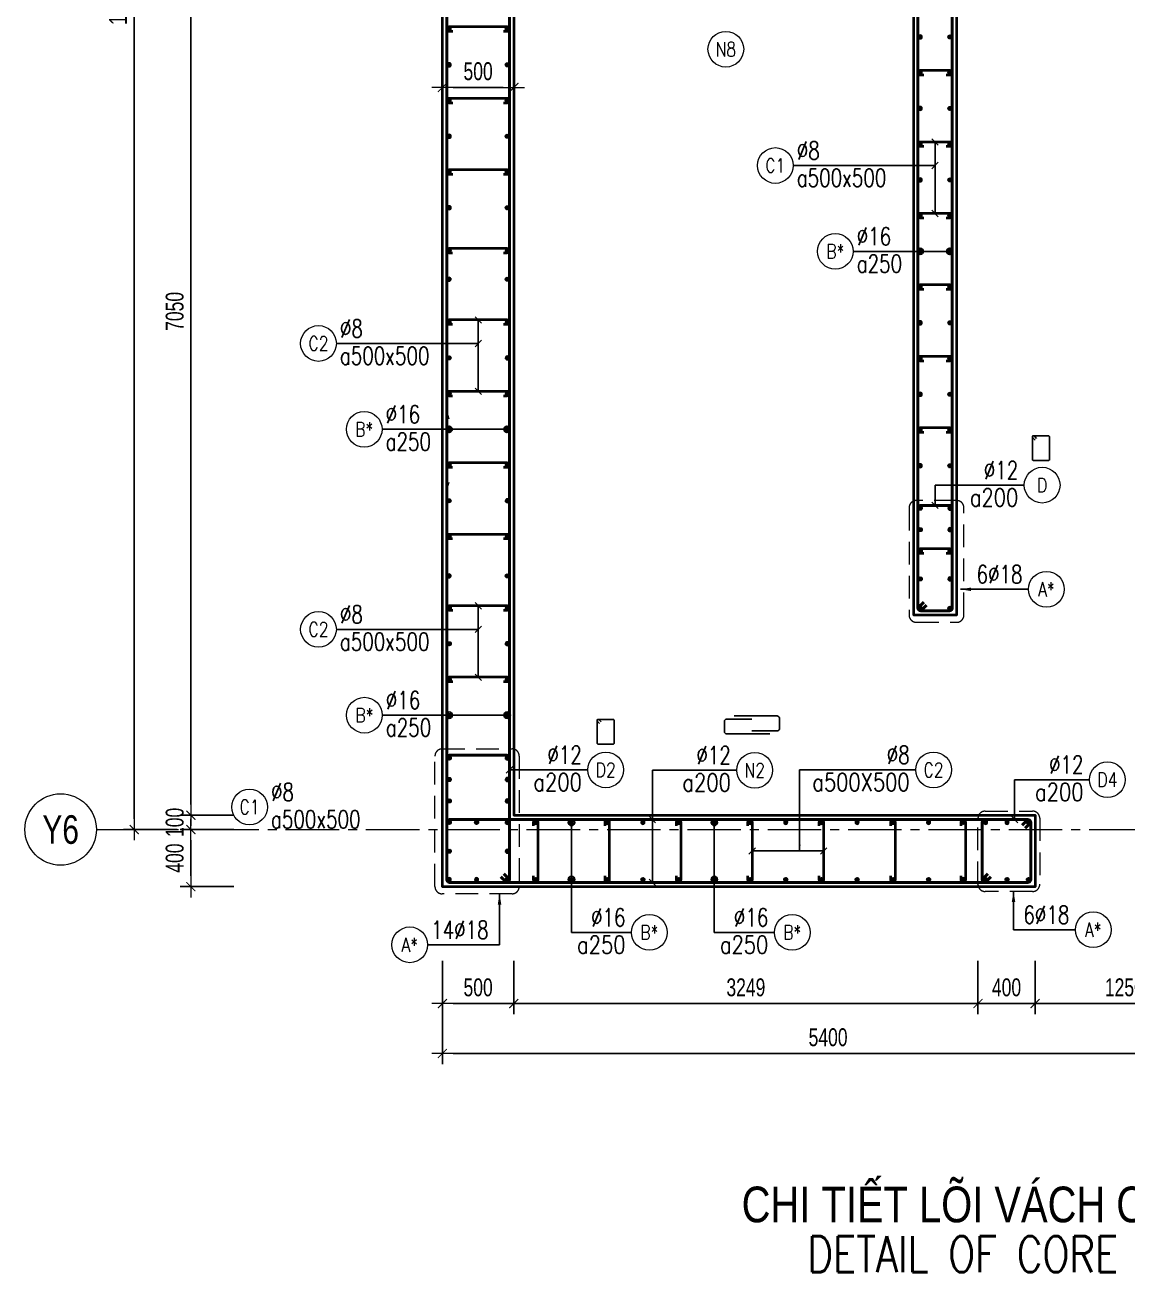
# Model space of a CAD drawing. Header units: millimetres. Extents: x 988833 to 1318015, y -9365 to 47591.
# Drawn here: x 1086760 to 1094476, y 30313 to 39039 of the extents above; entities that cross this region are included whole.
import ezdxf
from ezdxf.enums import TextEntityAlignment as Align

# ---------------------------------------------------------------- set-up
doc = ezdxf.new("R2010")
doc.units = ezdxf.units.MM
doc.header["$MEASUREMENT"] = 0
doc.linetypes.add('HIDDEN2', pattern=[4.7625, 3.175, -1.5875])
doc.linetypes.add('OF_Grid_1$0$CENTER2', pattern=[1.125, 0.75, -0.125, 0.125, -0.125])
doc.layers.get('0').update_dxf_attribs({"lineweight": 20})
doc.layers.get('Defpoints').update_dxf_attribs({"color": 151, "lineweight": 9})
for name, color, linetype, lineweight in [('KC-LEADER', 153, 'Continuous', 18), ('KC-THEP', 6, 'Continuous', 40), ('NDC_S_ANNO', 7, 'Continuous', 20), ('NDC_S_DIM', 1, 'Continuous', 15), ('NDC_S_ENG TITLE', 3, 'Continuous', 20), ('NDC_S_HIDDEN', 8, 'HIDDEN2', 13), ('NDC_S_LEADER', 1, 'Continuous', 15), ('NDC_S_REBAR', 4, 'Continuous', 35), ('NDC_S_STIRRUP', 4, 'Continuous', 40), ('NDC_S_TEXT SYMBOL', 7, 'Continuous', 20), ('NDC_S_VN TEXT', 7, 'Continuous', 20), ('NDC_S_VN TITLE', 6, 'Continuous', 35), ('NDC_S_WALL', 6, 'Continuous', 35), ('OF_Grid_1$0$NDC_S_AXIS', 5, 'OF_Grid_1$0$CENTER2', 13), ('OF_Grid_1$0$NDC_S_SYMBOL', 1, 'Continuous', 15), ('OF_Grid_1$0$NDC_S_TEXT SYMBOL', 7, 'Continuous', 20)]:
    doc.layers.add(name, color=color, linetype=linetype, lineweight=lineweight)
doc.layers.add('Leader', color=6, linetype='Continuous')
doc.layers.add('Ligature', color=1, linetype='Continuous')
doc.styles.add('NDC_ANNO', font='', dxfattribs={"width": 0.8})
doc.styles.add('NDC_DIM', font='', dxfattribs={"width": 0.75})
doc.styles.add('NDC_EN TXT', font='romans.shx', dxfattribs={"width": 0.8})
doc.styles.add('NDC_VIE TXT', font='arial.ttf', dxfattribs={"width": 0.8})
doc.styles.add('OF_Grid_1$0$NDC_ANNO', font='', dxfattribs={"width": 0.8})
doc.styles.get('NDC_ANNO').set_extended_font_data('Dotum')
doc.styles.get('NDC_DIM').set_extended_font_data('Dotum')
doc.styles.get('OF_Grid_1$0$NDC_ANNO').set_extended_font_data('Dotum')
doc.dimstyles.new('NDC_dim_30', dxfattribs={"dimscale": 30, "dimtxt": 2.5, "dimasz": 1.5, "dimexe": 1.5, "dimexo": 2.5, "dimgap": 1, "dimtad": 1, "dimdec": 0, "dimzin": 0, "dimdsep": 46, "dimtxsty": 'NDC_DIM', "dimblk": 'DIMMARK', "dimcen": 0.09, "dimdle": 1.2, "dimclrd": 1, "dimclre": 1, "dimclrt": 3, "dimadec": 0, "dimazin": 0, "dimtfac": 1, "dimtdec": 0, "dimtix": 1, "dimtofl": 0, "dimtmove": 0, "dimatfit": 3, "dimfxl": 6, "dimfxlon": 1, "dimtolj": 1, "dimtzin": 0, "dimarcsym": 0})
doc.dimstyles.new('NDC_dim_50', dxfattribs={"dimscale": 50, "dimtxt": 2.5, "dimasz": 1.5, "dimexe": 1.5, "dimexo": 2.5, "dimgap": 1, "dimtad": 1, "dimdec": 0, "dimzin": 0, "dimdsep": 46, "dimtxsty": 'NDC_DIM', "dimblk": 'DIMMARK', "dimcen": 0.09, "dimdle": 1.2, "dimclrd": 1, "dimclre": 1, "dimclrt": 3, "dimadec": 0, "dimazin": 0, "dimtfac": 1, "dimtdec": 0, "dimtix": 1, "dimtofl": 0, "dimtmove": 0, "dimatfit": 3, "dimfxl": 6, "dimfxlon": 1, "dimtolj": 1, "dimtzin": 0, "dimarcsym": 0})

# ---------------------------------------------------------------- blocks, each defined once
blk = doc.blocks.new('Drawing name_symbol')
at = {"layer": 'NDC_S_ENG TITLE', "style": 'NDC_EN TXT', "width": 0.8}
blk.add_attdef('SECTDET1', text='', height=5, dxfattribs=at).set_placement((0, 1.01), align=Align.CENTER)
at = {"layer": 'NDC_S_TEXT SYMBOL', "lineweight": 25, "style": 'NDC_ANNO', "width": 0.8}
blk.add_attdef('SSCALE', text='', height=2.5, dxfattribs=at).set_placement((0, -4), align=Align.CENTER)
at = {"layer": 'NDC_S_VN TITLE', "style": 'NDC_VIE TXT', "width": 0.8}
blk.add_attdef('SECTDET2', text='', height=5, dxfattribs=at).set_placement((0, 7.97), align=Align.CENTER)
blk = doc.blocks.new('THEP')
at = {"layer": 'KC-LEADER', "color": 6}
blk.add_circle((0, 0), 14, dxfattribs=at)
at = {"layer": 'KC-THEP'}
for p, q in [((-14, 0), (14, 0)), ((9.9, 9.9), (-9.9, -9.9)), ((-9.9, 9.9), (9.9, -9.9)), ((0, 14), (0, -14))]:
    blk.add_line(p, q, dxfattribs=at)
blk = doc.blocks.new('DIMMARK')
at = {"layer": 'NDC_S_DIM', "color": 1}
blk.add_line((-1.5, 0), (1, 0), dxfattribs=at)
at = {"layer": 'NDC_S_DIM', "color": 2, "const_width": 0.1}
blk.add_lwpolyline([(-0.42, -0.42), (0.42, 0.42)], dxfattribs=at)
blk = doc.blocks.new('*U9')
blk.add_circle((2.5, 0), 2.5)
at = {"layer": 'NDC_S_VN TEXT', "color": 3, "style": 'NDC_EN TXT', "width": 0.75}
blk.add_attdef('DK2', text='', height=2.5, dxfattribs=at).set_placement((-0.85, 0.85), align=Align.RIGHT)
at = {"layer": 'NDC_S_VN TEXT', "color": 7, "style": 'NDC_EN TXT', "width": 0.8}
blk.add_attdef('SH3', text='', height=2, dxfattribs=at).set_placement((2.5, 0), align=Align.MIDDLE)
blk = doc.blocks.new('*U10')
blk.add_circle((2.5, 0), 2.5)
at = {"layer": 'NDC_S_VN TEXT', "color": 3, "style": 'NDC_EN TXT'}
for tag, width, p in [('DK2', 0.75, (-0.85, 0.85)), ('KC2', 0.8, (-0.85, -2.97))]:
    blk.add_attdef(tag, text='', height=2.5, dxfattribs=dict(at, width=width)).set_placement(p, align=Align.RIGHT)
at = {"layer": 'NDC_S_VN TEXT', "color": 7, "style": 'NDC_EN TXT', "width": 0.8}
blk.add_attdef('SH3', text='', height=2, dxfattribs=at).set_placement((2.5, 0), align=Align.MIDDLE)
blk = doc.blocks.new('*U13')
blk.add_circle((-2.5, 0), 2.5)
at = {"layer": 'NDC_S_VN TEXT', "color": 3, "style": 'NDC_EN TXT', "width": 0.75}
blk.add_attdef('DK1', (0.5, 0.85), '', height=2.5, dxfattribs=at)
at = {"layer": 'NDC_S_VN TEXT', "color": 7, "style": 'NDC_EN TXT', "width": 0.8}
blk.add_attdef('SH2', text='', height=2, dxfattribs=at).set_placement((-2.5, 0), align=Align.MIDDLE)
blk = doc.blocks.new('*U12')
blk.add_circle((-2.5, 0), 2.5)
at = {"layer": 'NDC_S_VN TEXT', "color": 3, "style": 'NDC_EN TXT', "width": 0.75}
for tag, p in [('DK1', (0.5, 0.85)), ('KC1', (0.5, -2.97))]:
    blk.add_attdef(tag, p, '', height=2.5, dxfattribs=at)
at = {"layer": 'NDC_S_VN TEXT', "color": 7, "style": 'NDC_EN TXT', "width": 0.8}
blk.add_attdef('SH2', text='', height=2, dxfattribs=at).set_placement((-2.5, 0), align=Align.MIDDLE)
blk = doc.blocks.new('A$C72321851')
at = {"layer": 'Ligature'}
for points in [[(-60.9, -129.3), (-60.9, 170.9, -0.414214), (-43.3, 188.5), (25.8, 188.5, -0.414214), (43.4, 170.9), (43.4, -4.3)], [(-39.7, -4.3), (-39.7, -179.5, 0.414214), (-22.1, -197.1), (47, -197.1, 0.414214), (64.6, -179.5), (64.6, 120.7)]]:
    blk.add_lwpolyline(points, format="xyb", dxfattribs=at)
blk = doc.blocks.new('*U11')
blk.add_circle((-2.5, 0), 2.5)
at = {"layer": 'NDC_S_VN TEXT', "color": 3, "style": 'NDC_EN TXT', "width": 0.75}
for tag, p in [('DK1', (0.5, 0.85)), ('KC1', (0.5, -2.97))]:
    blk.add_attdef(tag, p, '', height=2.5, dxfattribs=at)
at = {"layer": 'NDC_S_VN TEXT', "color": 7, "style": 'NDC_EN TXT', "width": 0.8}
blk.add_attdef('SH2', text='', height=2, dxfattribs=at).set_placement((-2.5, 0), align=Align.MIDDLE)
blk = doc.blocks.new('*D484')
at = {"layer": 'Defpoints', "color": 0, "transparency": 16777216}
for p in [(1090182.7, 38601.5), (1089682.7, 38410.1), (1090182.7, 38410.1)]:
    blk.add_point(p, dxfattribs=at)
at = {"layer": 'NDC_S_DIM', "color": 1, "lineweight": -2, "transparency": 16777216}
for p, q in [((1089682.7, 38535.1), (1089682.7, 38676.5)), ((1090182.7, 38535.1), (1090182.7, 38676.5)), ((1089757.7, 38601.5), (1090107.7, 38601.5))]:
    blk.add_line(p, q, dxfattribs=at)
at = {"layer": 'NDC_S_DIM', "color": 1, "lineweight": -2, "transparency": 16777216, "xscale": 75, "yscale": 75, "zscale": 75, "rotation": 180}
blk.add_blockref('DIMMARK', (1089682.7, 38601.5), dxfattribs=at)
at = {"layer": 'NDC_S_DIM', "color": 1, "lineweight": -2, "transparency": 16777216, "xscale": 75, "yscale": 75, "zscale": 75}
blk.add_blockref('DIMMARK', (1090182.7, 38601.5), dxfattribs=at)
at = {"layer": 'NDC_S_DIM', "color": 3, "transparency": 16777216, "insert": (1089932.7, 38714.1), "char_height": 125, "attachment_point": 5, "style": 'NDC_DIM'}
blk.add_mtext('\\A1;500', dxfattribs=at)
blk = doc.blocks.new('*D497')
at = {"layer": 'Defpoints', "color": 0, "transparency": 16777216}
for p in [(1090182.7, 34220.7), (1089682.7, 34020.7), (1090182.7, 32192)]:
    blk.add_point(p, dxfattribs=at)
at = {"layer": 'NDC_S_DIM', "color": 1, "lineweight": -2, "transparency": 16777216}
for p, q in [((1089682.7, 32492), (1089682.7, 32117)), ((1090182.7, 32492), (1090182.7, 32117)), ((1089757.7, 32192), (1090107.7, 32192))]:
    blk.add_line(p, q, dxfattribs=at)
at = {"layer": 'NDC_S_DIM', "color": 1, "lineweight": -2, "transparency": 16777216, "xscale": 75, "yscale": 75, "zscale": 75, "rotation": 180}
blk.add_blockref('DIMMARK', (1089682.7, 32192), dxfattribs=at)
at = {"layer": 'NDC_S_DIM', "color": 1, "lineweight": -2, "transparency": 16777216, "xscale": 75, "yscale": 75, "zscale": 75}
blk.add_blockref('DIMMARK', (1090182.7, 32192), dxfattribs=at)
at = {"layer": 'NDC_S_DIM', "color": 3, "transparency": 16777216, "insert": (1089932.7, 32304.6), "char_height": 125, "attachment_point": 5, "style": 'NDC_DIM'}
blk.add_mtext('\\A1;500', dxfattribs=at)
blk = doc.blocks.new('*D498')
at = {"layer": 'Defpoints', "color": 0, "transparency": 16777216}
for p in [(1089682.7, 33009.5), (1095082.7, 33009.5), (1095082.7, 31842.8)]:
    blk.add_point(p, dxfattribs=at)
at = {"layer": 'NDC_S_DIM', "color": 1, "lineweight": -2, "transparency": 16777216}
for p, q in [((1089682.7, 32142.8), (1089682.7, 31767.8)), ((1095082.7, 32142.8), (1095082.7, 31767.8)), ((1089757.7, 31842.8), (1095007.7, 31842.8))]:
    blk.add_line(p, q, dxfattribs=at)
at = {"layer": 'NDC_S_DIM', "color": 1, "lineweight": -2, "transparency": 16777216, "xscale": 75, "yscale": 75, "zscale": 75, "rotation": 180}
blk.add_blockref('DIMMARK', (1089682.7, 31842.8), dxfattribs=at)
at = {"layer": 'NDC_S_DIM', "color": 1, "lineweight": -2, "transparency": 16777216, "xscale": 75, "yscale": 75, "zscale": 75}
blk.add_blockref('DIMMARK', (1095082.7, 31842.8), dxfattribs=at)
at = {"layer": 'NDC_S_DIM', "color": 3, "transparency": 16777216, "insert": (1092382.7, 31955.4), "char_height": 125, "attachment_point": 5, "style": 'NDC_DIM'}
blk.add_mtext('\\A1;5400', dxfattribs=at)
blk = doc.blocks.new('*D499')
at = {"layer": 'Defpoints', "color": 0, "ltscale": 200, "transparency": 16777216}
for p in [(1090182.7, 34220.7), (1093431.9, 33103.5), (1093431.9, 32192)]:
    blk.add_point(p, dxfattribs=at)
at = {"layer": 'NDC_S_DIM', "color": 1, "lineweight": -2, "ltscale": 200, "transparency": 16777216}
for p, q in [((1090182.7, 32492), (1090182.7, 32117)), ((1093431.9, 32492), (1093431.9, 32117)), ((1090257.7, 32192), (1093356.9, 32192))]:
    blk.add_line(p, q, dxfattribs=at)
at = {"layer": 'NDC_S_DIM', "color": 1, "lineweight": -2, "ltscale": 200, "transparency": 16777216, "xscale": 75, "yscale": 75, "zscale": 75, "rotation": 180}
blk.add_blockref('DIMMARK', (1090182.7, 32192), dxfattribs=at)
at = {"layer": 'NDC_S_DIM', "color": 1, "lineweight": -2, "ltscale": 200, "transparency": 16777216, "xscale": 75, "yscale": 75, "zscale": 75}
blk.add_blockref('DIMMARK', (1093431.9, 32192), dxfattribs=at)
at = {"layer": 'NDC_S_DIM', "color": 3, "ltscale": 200, "transparency": 16777216, "insert": (1091807.3, 32304.6), "char_height": 125, "attachment_point": 5, "style": 'NDC_DIM'}
blk.add_mtext('\\A1;3249', dxfattribs=at)
blk = doc.blocks.new('*D500')
at = {"layer": 'Defpoints', "color": 0, "ltscale": 200, "transparency": 16777216}
for p in [(1093431.9, 33103.5), (1093831.9, 33009.5), (1093831.9, 32192)]:
    blk.add_point(p, dxfattribs=at)
at = {"layer": 'NDC_S_DIM', "color": 1, "lineweight": -2, "ltscale": 200, "transparency": 16777216}
for p, q in [((1093431.9, 32492), (1093431.9, 32117)), ((1093831.9, 32492), (1093831.9, 32117)), ((1093506.9, 32192), (1093756.9, 32192))]:
    blk.add_line(p, q, dxfattribs=at)
at = {"layer": 'NDC_S_DIM', "color": 1, "lineweight": -2, "ltscale": 200, "transparency": 16777216, "xscale": 75, "yscale": 75, "zscale": 75, "rotation": 180}
blk.add_blockref('DIMMARK', (1093431.9, 32192), dxfattribs=at)
at = {"layer": 'NDC_S_DIM', "color": 1, "lineweight": -2, "ltscale": 200, "transparency": 16777216, "xscale": 75, "yscale": 75, "zscale": 75}
blk.add_blockref('DIMMARK', (1093831.9, 32192), dxfattribs=at)
at = {"layer": 'NDC_S_DIM', "color": 3, "ltscale": 200, "transparency": 16777216, "insert": (1093631.9, 32304.6), "char_height": 125, "attachment_point": 5, "style": 'NDC_DIM'}
blk.add_mtext('\\A1;400', dxfattribs=at)
blk = doc.blocks.new('*D501')
at = {"layer": 'Defpoints', "color": 0, "ltscale": 200, "transparency": 16777216}
for p in [(1093831.9, 33009.5), (1095081.7, 33009.5), (1095081.7, 32192)]:
    blk.add_point(p, dxfattribs=at)
at = {"layer": 'NDC_S_DIM', "color": 1, "lineweight": -2, "ltscale": 200, "transparency": 16777216}
for p, q in [((1093831.9, 32492), (1093831.9, 32117)), ((1095081.7, 32492), (1095081.7, 32117)), ((1093906.9, 32192), (1095006.7, 32192))]:
    blk.add_line(p, q, dxfattribs=at)
at = {"layer": 'NDC_S_DIM', "color": 1, "lineweight": -2, "ltscale": 200, "transparency": 16777216, "xscale": 75, "yscale": 75, "zscale": 75, "rotation": 180}
blk.add_blockref('DIMMARK', (1093831.9, 32192), dxfattribs=at)
at = {"layer": 'NDC_S_DIM', "color": 1, "lineweight": -2, "ltscale": 200, "transparency": 16777216, "xscale": 75, "yscale": 75, "zscale": 75}
blk.add_blockref('DIMMARK', (1095081.7, 32192), dxfattribs=at)
at = {"layer": 'NDC_S_DIM', "color": 3, "ltscale": 200, "transparency": 16777216, "insert": (1094456.8, 32304.6), "char_height": 125, "attachment_point": 5, "style": 'NDC_DIM'}
blk.add_mtext('\\A1;1250', dxfattribs=at)
blk = doc.blocks.new('*U55')
at = {"layer": 'OF_Grid_1$0$NDC_S_SYMBOL'}
blk.add_line((5, 0), (9, 0), dxfattribs=at)
blk.add_circle((0, 0), 5, dxfattribs=at)
at = {"layer": 'OF_Grid_1$0$NDC_S_TEXT SYMBOL', "color": 7, "style": 'OF_Grid_1$0$NDC_ANNO', "width": 0.8}
blk.add_attdef('GRID', text='', height=4, rotation=270, dxfattribs=at).set_placement((0, 0), align=Align.MIDDLE)
blk = doc.blocks.new('*D520')
at = {"layer": 'Defpoints', "color": 0, "ltscale": 200, "transparency": 16777216}
for p in [(1087525.4, 45009.5), (1089926.2, 45009.5), (1089926.3, 33409.7)]:
    blk.add_point(p, dxfattribs=at)
at = {"layer": 'NDC_S_DIM', "color": 1, "lineweight": -2, "ltscale": 200, "transparency": 16777216}
for p, q in [((1087825.4, 45009.5), (1087450.4, 45009.5)), ((1087525.4, 33484.7), (1087525.4, 44934.5)), ((1087825.4, 33409.7), (1087450.4, 33409.7))]:
    blk.add_line(p, q, dxfattribs=at)
at = {"layer": 'NDC_S_DIM', "color": 1, "lineweight": -2, "ltscale": 200, "transparency": 16777216, "xscale": 75, "yscale": 75, "zscale": 75}
for p, rotation in [((1087525.4, 45009.5), 90), ((1087525.4, 33409.7), 270)]:
    blk.add_blockref('DIMMARK', p, dxfattribs=dict(at, rotation=rotation))
at = {"layer": 'NDC_S_DIM', "color": 3, "ltscale": 200, "transparency": 16777216, "insert": (1087412.8, 39209.6), "char_height": 125, "attachment_point": 5, "rotation": 90, "style": 'NDC_DIM'}
blk.add_mtext('\\A1;11600', dxfattribs=at)
blk = doc.blocks.new('*D634')
at = {"layer": 'Defpoints', "color": 0, "ltscale": 200, "transparency": 16777216}
for p in [(1087921.5, 33409.5), (1089682.7, 33409.5), (1089680.6, 33009.8)]:
    blk.add_point(p, dxfattribs=at)
at = {"layer": 'NDC_S_DIM', "color": 1, "lineweight": -2, "ltscale": 200, "transparency": 16777216}
for p, q in [((1088221.5, 33409.5), (1087846.5, 33409.5)), ((1087921.5, 33084.8), (1087921.5, 33334.5)), ((1088221.5, 33009.8), (1087846.5, 33009.8))]:
    blk.add_line(p, q, dxfattribs=at)
at = {"layer": 'NDC_S_DIM', "color": 1, "lineweight": -2, "ltscale": 200, "transparency": 16777216, "xscale": 75, "yscale": 75, "zscale": 75}
for p, rotation in [((1087921.5, 33409.5), 90), ((1087921.5, 33009.8), 270)]:
    blk.add_blockref('DIMMARK', p, dxfattribs=dict(at, rotation=rotation))
at = {"layer": 'NDC_S_DIM', "color": 3, "ltscale": 200, "transparency": 16777216, "insert": (1087808.9, 33209.6), "char_height": 125, "attachment_point": 5, "rotation": 90, "style": 'NDC_DIM'}
blk.add_mtext('\\A1;400', dxfattribs=at)
blk = doc.blocks.new('*D635')
at = {"layer": 'Defpoints', "color": 0, "ltscale": 200, "transparency": 16777216}
for p in [(1087921.5, 40559.5), (1090182.7, 40559.5), (1090182.7, 33509.5)]:
    blk.add_point(p, dxfattribs=at)
at = {"layer": 'NDC_S_DIM', "color": 1, "lineweight": -2, "ltscale": 200, "transparency": 16777216}
for p, q in [((1088221.5, 40559.5), (1087846.5, 40559.5)), ((1087921.5, 33584.5), (1087921.5, 40484.5)), ((1088221.5, 33509.5), (1087846.5, 33509.5))]:
    blk.add_line(p, q, dxfattribs=at)
at = {"layer": 'NDC_S_DIM', "color": 1, "lineweight": -2, "ltscale": 200, "transparency": 16777216, "xscale": 75, "yscale": 75, "zscale": 75}
for p, rotation in [((1087921.5, 40559.5), 90), ((1087921.5, 33509.5), 270)]:
    blk.add_blockref('DIMMARK', p, dxfattribs=dict(at, rotation=rotation))
at = {"layer": 'NDC_S_DIM', "color": 3, "ltscale": 200, "transparency": 16777216, "insert": (1087808.9, 37034.5), "char_height": 125, "attachment_point": 5, "rotation": 90, "style": 'NDC_DIM'}
blk.add_mtext('\\A1;7050', dxfattribs=at)
blk = doc.blocks.new('*D640')
at = {"layer": 'Defpoints', "color": 0, "ltscale": 200, "transparency": 16777216}
for p in [(1090182.7, 33509.5), (1087921.5, 33409.5), (1090220.6, 33409.5)]:
    blk.add_point(p, dxfattribs=at)
at = {"layer": 'NDC_S_DIM', "color": 1, "lineweight": -2, "ltscale": 200, "transparency": 16777216}
for p, q in [((1087921.5, 33584.5), (1087921.5, 33659.5)), ((1088221.5, 33509.5), (1087846.5, 33509.5)), ((1088221.5, 33409.5), (1087846.5, 33409.5)), ((1087921.5, 33334.5), (1087921.5, 33259.5))]:
    blk.add_line(p, q, dxfattribs=at)
at = {"layer": 'NDC_S_DIM', "color": 1, "lineweight": -2, "ltscale": 200, "transparency": 16777216, "xscale": 75, "yscale": 75, "zscale": 75}
for p, rotation in [((1087921.5, 33509.5), 270), ((1087921.5, 33409.5), 90)]:
    blk.add_blockref('DIMMARK', p, dxfattribs=dict(at, rotation=rotation))
at = {"layer": 'NDC_S_DIM', "color": 3, "ltscale": 200, "transparency": 16777216, "insert": (1087808.9, 33459.5), "char_height": 125, "attachment_point": 5, "rotation": 90, "style": 'NDC_DIM'}
blk.add_mtext('\\A1;100', dxfattribs=at)

msp = doc.modelspace()

# ---------------------------------------------------------------- linework, layer by layer
msp.add_circle((1091666.9, 38868.9), 125)
at = {"layer": 'Ligature'}
for points in [[(1093831.3, 36134.3), (1093815.4, 36150.3, -0.668179), (1093821.1, 36164.2), (1093925.8, 36164.2, -0.414214), (1093933.9, 36156.1), (1093933.9, 35999, -0.414214), (1093925.8, 35990.8), (1093821.1, 35990.8, -0.414214), (1093813, 35999), (1093813, 36156.1, -0.668179), (1093826.9, 36161.9), (1093842.9, 36145.9)], [(1090783.4, 34150.3), (1090767.5, 34166.3, -0.668179), (1090773.2, 34180.2), (1090877.9, 34180.2, -0.414214), (1090886, 34172.1), (1090886, 34014.9, -0.414214), (1090877.9, 34006.8), (1090773.2, 34006.8, -0.414214), (1090765.1, 34014.9), (1090765.1, 34172.1, -0.668179), (1090779, 34177.8), (1090795, 34161.9)]]:
    msp.add_lwpolyline(points, format="xyb", dxfattribs=at)
at = {"layer": 'NDC_S_HIDDEN', "ltscale": 50}
for points in [[(1093000, 34859.5), (1093283.6, 34859.5, 0.414214), (1093333.6, 34909.5), (1093333.6, 35661.2, 0.414214), (1093283.6, 35711.2), (1093000, 35711.2, 0.414214), (1092950, 35661.2), (1092950, 34909.5, 0.414214)], [(1089680.6, 33973.4), (1090170.6, 33973.4, -0.414214), (1090220.6, 33923.4), (1090220.6, 33009.8, -0.414214), (1090170.6, 32959.8), (1089680.6, 32959.8, -0.414214), (1089630.6, 33009.8), (1089630.6, 33923.4, -0.414214)], [(1093481.9, 33538), (1093814.8, 33538, -0.414214), (1093864.8, 33488), (1093864.8, 33026.3, -0.414214), (1093814.8, 32976.3), (1093481.9, 32976.3, -0.414214), (1093431.9, 33026.3), (1093431.9, 33488, -0.414214)]]:
    msp.add_lwpolyline(points, format="xyb", close=True, dxfattribs=at)
at = {"layer": 'NDC_S_REBAR'}
for points in [[(1090111.2, 38994.5), (1090136.2, 38994.5, 1), (1090136.2, 39024.5), (1089730.8, 39024.5, 1), (1089730.8, 38994.5), (1089755.8, 38994.5)], [(1093210.4, 38689.5), (1093235.4, 38689.5, 1), (1093235.4, 38719.5), (1093028.4, 38719.5, 1), (1093028.4, 38689.5), (1093053.4, 38689.5)], [(1090111.2, 38494.5), (1090136.2, 38494.5, 1), (1090136.2, 38524.5), (1089730.8, 38524.5, 1), (1089730.8, 38494.5), (1089755.8, 38494.5)], [(1093210.4, 38189.5), (1093235.4, 38189.5, 1), (1093235.4, 38219.5), (1093028.4, 38219.5, 1), (1093028.4, 38189.5), (1093053.4, 38189.5)], [(1090111.2, 37994.5), (1090136.2, 37994.5, 1), (1090136.2, 38024.5), (1089730.8, 38024.5, 1), (1089730.8, 37994.5), (1089755.8, 37994.5)], [(1093210.4, 37689.5), (1093235.4, 37689.5, 1), (1093235.4, 37719.5), (1093028.4, 37719.5, 1), (1093028.4, 37689.5), (1093053.4, 37689.5)], [(1090109.7, 37444.5), (1090134.7, 37444.5, 1), (1090134.7, 37474.5), (1089729.2, 37474.5, 1), (1089729.2, 37444.5), (1089754.2, 37444.5)], [(1093210.4, 37189.5), (1093235.4, 37189.5, 1), (1093235.4, 37219.5), (1093028.4, 37219.5, 1), (1093028.4, 37189.5), (1093053.4, 37189.5)], [(1090109.7, 36944.5), (1090134.7, 36944.5, 1), (1090134.7, 36974.5), (1089729.2, 36974.5, 1), (1089729.2, 36944.5), (1089754.2, 36944.5)], [(1093210.4, 36689.5), (1093235.4, 36689.5, 1), (1093235.4, 36719.5), (1093028.4, 36719.5, 1), (1093028.4, 36689.5), (1093053.4, 36689.5)], [(1090109.7, 36444.5), (1090134.7, 36444.5, 1), (1090134.7, 36474.5), (1089729.2, 36474.5, 1), (1089729.2, 36444.5), (1089754.2, 36444.5)], [(1093210.4, 36189.5), (1093235.4, 36189.5, 1), (1093235.4, 36219.5), (1093028.4, 36219.5, 1), (1093028.4, 36189.5), (1093053.4, 36189.5)], [(1090109.7, 35944.5), (1090134.7, 35944.5, 1), (1090134.7, 35974.5), (1089729.2, 35974.5, 1), (1089729.2, 35944.5), (1089754.2, 35944.5)], [(1090109.7, 35444.5), (1090134.7, 35444.5, 1), (1090134.7, 35474.5), (1089729.2, 35474.5, 1), (1089729.2, 35444.5), (1089754.2, 35444.5)], [(1093210.4, 35342.6), (1093235.4, 35342.6, 1), (1093235.4, 35372.6), (1093028.4, 35372.6, 1), (1093028.4, 35342.6), (1093053.4, 35342.6)], [(1090111.2, 34944.5), (1090136.2, 34944.5, 1), (1090136.2, 34974.5), (1089730.8, 34974.5, 1), (1089730.8, 34944.5), (1089755.8, 34944.5)], [(1090111.2, 34444.5), (1090136.2, 34444.5, 1), (1090136.2, 34474.5), (1089730.8, 34474.5, 1), (1089730.8, 34444.5), (1089755.8, 34444.5)], [(1090321.2, 33434.5), (1090321.2, 33459.5, -1), (1090351.2, 33459.5), (1090351.2, 33059.5, -1), (1090321.2, 33059.5), (1090321.2, 33084.5)], [(1090821.2, 33434.5), (1090821.2, 33459.5, -1), (1090851.2, 33459.5), (1090851.2, 33059.5, -1), (1090821.2, 33059.5), (1090821.2, 33084.5)], [(1091321.2, 33434.5), (1091321.2, 33459.5, -1), (1091351.2, 33459.5), (1091351.2, 33059.5, -1), (1091321.2, 33059.5), (1091321.2, 33084.5)], [(1091821.2, 33434.5), (1091821.2, 33459.5, -1), (1091851.2, 33459.5), (1091851.2, 33059.5, -1), (1091821.2, 33059.5), (1091821.2, 33084.5)], [(1092321.2, 33434.5), (1092321.2, 33459.5, -1), (1092351.2, 33459.5), (1092351.2, 33059.5, -1), (1092321.2, 33059.5), (1092321.2, 33084.5)], [(1092821.2, 33434.5), (1092821.2, 33459.5, -1), (1092851.2, 33459.5), (1092851.2, 33059.5, -1), (1092821.2, 33059.5), (1092821.2, 33084.5)], [(1093314.2, 33434.5), (1093314.2, 33459.5, -1), (1093344.2, 33459.5), (1093344.2, 33059.5, -1), (1093314.2, 33059.5), (1093314.2, 33084.5)]]:
    msp.add_lwpolyline(points, format="xyb", dxfattribs=at)
at = {"layer": 'NDC_S_STIRRUP'}
for points in [[(1089722.7, 35840.8), (1089712.7, 35810.8), (1089712.7, 45359.5, -0.414214), (1089732.7, 45379.5), (1090132.7, 45379.5, -0.414214), (1090152.7, 45359.5), (1090152.7, 42110.1), (1090152.7, 42110.1)], [(1093051.9, 34999.5), (1093011.9, 34959.5, 0.414214), (1093031.9, 34939.5), (1093231.9, 34939.5, 0.414214), (1093251.9, 34959.5), (1093251.9, 45359.5, 0.414214), (1093231.9, 45379.5), (1093031.9, 45379.5, 0.414214), (1093011.9, 45359.5), (1093011.9, 34959.5, 0.414214), (1093031.9, 34939.5), (1093071.9, 34979.5)], [(1090152.7, 42609.5), (1090152.7, 42609.5), (1090152.7, 33059.5, -0.414214), (1090132.7, 33039.5), (1089732.7, 33039.5, -0.414214), (1089712.7, 33059.5), (1089712.7, 36310.1), (1089722.7, 36280.1)], [(1093051.9, 34999.5), (1093011.9, 34959.5, 0.414214), (1093031.9, 34939.5), (1093231.9, 34939.5, 0.414214), (1093251.9, 34959.5), (1093251.9, 35656.9, 0.414214), (1093231.9, 35676.9), (1093031.9, 35676.9, 0.414214), (1093011.9, 35656.9), (1093011.9, 34959.5, 0.414214), (1093031.9, 34939.5), (1093071.9, 34979.5)], [(1090112.7, 33099.5), (1090152.7, 33059.5, -0.414214), (1090132.7, 33039.5), (1089732.7, 33039.5, -0.414214), (1089712.7, 33059.5), (1089712.7, 33909.3, -0.414214), (1089732.7, 33929.3), (1090132.7, 33929.3, -0.414214), (1090152.7, 33909.3), (1090152.7, 33059.5, -0.414214), (1090132.7, 33039.5), (1090092.7, 33079.5)], [(1093741.9, 33439.5), (1093781.9, 33479.5, -0.414214), (1093801.9, 33459.5), (1093801.9, 33059.5, -0.414214), (1093781.9, 33039.5), (1089732.7, 33039.5, -0.414214), (1089712.7, 33059.5), (1089712.7, 33459.5, -0.414214), (1089732.7, 33479.5), (1093781.9, 33479.5, -0.414214), (1093801.9, 33459.5), (1093761.9, 33419.5)], [(1093501.9, 33099.5), (1093461.9, 33059.5, 0.414214), (1093481.9, 33039.5), (1093781.9, 33039.5, 0.414214), (1093801.9, 33059.5), (1093801.9, 33459.5, 0.414214), (1093781.9, 33479.5), (1093481.9, 33479.5, 0.414214), (1093461.9, 33459.5), (1093461.9, 33059.5, 0.414214), (1093481.9, 33039.5), (1093521.9, 33079.5)]]:
    msp.add_lwpolyline(points, format="xyb", dxfattribs=at)
at = {"layer": 'NDC_S_WALL'}
msp.add_lwpolyline([(1092982.7, 40859.5), (1092982.7, 44909.5), (1091983.9, 44909.5), (1091983.9, 45409.5), (1093832.7, 45409.5), (1093832.7, 44909.5), (1093282.7, 44909.5), (1093282.7, 34909.5), (1092982.7, 34909.5), (1092982.7, 40559.5), (1090182.7, 40559.5), (1090182.7, 33509.5), (1093832.7, 33509.5), (1093832.7, 33009.5), (1089682.7, 33009.5), (1089682.7, 45409.5), (1091181.5, 45409.5), (1091181.5, 44909.5), (1090182.7, 44909.5), (1090182.7, 40859.5)], close=True, dxfattribs=at)
at = {"layer": 'OF_Grid_1$0$NDC_S_AXIS', "ltscale": 500}
msp.add_line((1087460.1, 33409.5), (1103610.8, 33409.5), dxfattribs=at)

# ---------------------------------------------------------------- block references
at = {"layer": 'KC-THEP', "xscale": -1}
for p, rotation in [((1089730.8, 39009.5), 350.3314355636192), ((1093028.4, 38954.5), 350.3314355636191), ((1089730.8, 38759.5), 350.3314355636192), ((1093028.4, 38704.5), 350.3314355636191), ((1089730.8, 38509.5), 350.3314355636192), ((1093028.4, 38454.5), 350.3314355636191), ((1089730.8, 38259.5), 350.3314355636192), ((1093028.4, 38204.5), 350.3314355636191), ((1089730.8, 38009.5), 350.3314355636192), ((1093028.4, 37954.5), 350.3314355636191), ((1089730.8, 37759.5), 350.3314355636192), ((1093028.4, 37704.5), 350.3314355636191), ((1090136.2, 37459.5), 170.331435563619), ((1093028.4, 37454.5), 350.3314355636191), ((1089729.2, 37259.5), 350.3314355636191), ((1093028.4, 37204.5), 350.3314355636191), ((1090136.2, 36959.5), 170.331435563619), ((1093028.4, 36954.5), 350.3314355636191), ((1090136.2, 36709.5), 170.331435563619), ((1093028.4, 36704.5), 350.3314355636191), ((1090136.2, 36459.5), 170.331435563619), ((1093028.4, 36454.5), 350.3314355636191), ((1090136.2, 36209.5), 170.331435563619), ((1093028.4, 36204.5), 350.3314355636191), ((1090136.2, 35959.5), 170.331435563619), ((1093028.4, 35954.5), 350.3314355636191), ((1090136.2, 35709.5), 170.331435563619), ((1093235.4, 35657.6), 170.331435563619), ((1093235.4, 35507.6), 170.331435563619), ((1090136.2, 35459.5), 170.331435563619), ((1093235.4, 35357.6), 170.331435563619), ((1089729.2, 35184), 350.3314355636191), ((1093235.4, 35163), 170.331435563619), ((1090136.2, 34959.5), 170.331435563619), ((1093028.4, 34957.6), 350.3314355636191), ((1090136.2, 34709.5), 170.331435563619), ((1090136.2, 34459.5), 170.331435563619), ((1090136.2, 34209.5), 170.331435563619), ((1090136.2, 33909.5), 170.331435563619), ((1090136.2, 33759.5), 170.331435563619), ((1090136.2, 33609.5), 170.331435563619), ((1090136.2, 33459.5), 170.331435563619), ((1090336.2, 33459.5), 170.331435563619), ((1090586.2, 33459.5), 170.331435563619), ((1090836.2, 33459.5), 170.331435563619), ((1091086.2, 33459.5), 170.331435563619), ((1091336.2, 33459.5), 170.331435563619), ((1091586.2, 33459.5), 170.331435563619), ((1091836.2, 33459.5), 170.331435563619), ((1092086.2, 33459.5), 170.331435563619), ((1092336.2, 33459.5), 170.331435563619), ((1092586.2, 33459.5), 170.331435563619), ((1092836.2, 33459.5), 170.331435563619), ((1093086.2, 33459.5), 170.331435563619), ((1093485.4, 33459.5), 170.331435563619), ((1093635.4, 33459.5), 170.331435563619), ((1093785.4, 33459.5), 170.331435563619), ((1090136.2, 33257.8), 170.331435563619), ((1089730.8, 33059.5), 350.3314355636191), ((1089922, 33059.5), 350.3314355636191), ((1093329.2, 33059.5), 350.3314355636191)]:
    msp.add_blockref('THEP', p, dxfattribs=dict(at, rotation=rotation))
at = {"layer": 'KC-THEP'}
for p, rotation in [((1090136.2, 39009.5), 9.668564436380926), ((1093235.4, 38954.5), 9.668564436380926), ((1090136.2, 38759.5), 9.668564436380926), ((1093235.4, 38704.5), 9.668564436380926), ((1090136.2, 38509.5), 9.668564436380926), ((1093235.4, 38454.5), 9.668564436380926), ((1090136.2, 38259.5), 9.668564436380926), ((1093235.4, 38204.5), 9.668564436380926), ((1090136.2, 38009.5), 9.668564436380926), ((1093235.4, 37954.5), 9.668564436380926), ((1090136.2, 37759.5), 9.668564436380926), ((1093235.4, 37704.5), 9.668564436380926), ((1089729.2, 37459.5), 189.6685644363809), ((1093235.4, 37454.5), 9.668564436380926), ((1090136.2, 37259.5), 9.668564436380926), ((1093235.4, 37204.5), 9.668564436380926), ((1089729.2, 36959.5), 189.6685644363809), ((1093235.4, 36954.5), 9.668564436380926), ((1089729.2, 36709.5), 189.6685644363809), ((1093235.4, 36704.5), 9.668564436380926), ((1089729.2, 36459.5), 189.6685644363809), ((1093235.4, 36454.5), 9.668564436380926), ((1089729.2, 36209.5), 189.6685644363809), ((1093235.4, 36204.5), 9.668564436380926), ((1089729.2, 35959.5), 189.6685644363809), ((1093235.4, 35954.5), 9.668564436380926), ((1089729.2, 35709.5), 189.6685644363809), ((1093028.4, 35657.6), 189.6685644363809), ((1093028.4, 35507.6), 189.6685644363809), ((1089729.2, 35459.5), 189.6685644363809), ((1093028.4, 35357.6), 189.6685644363809), ((1090136.2, 35184), 9.668564436380926), ((1093028.4, 35163), 189.6685644363809), ((1089730.8, 34959.5), 189.6685644363809), ((1093235.4, 34957.6), 9.668564436380946), ((1089730.8, 34709.5), 189.6685644363809), ((1089730.8, 34459.5), 189.6685644363809), ((1089730.8, 34209.5), 189.6685644363809), ((1089730.8, 33909.5), 189.6685644363807), ((1089730.8, 33759.5), 189.6685644363809), ((1089730.8, 33609.5), 189.6685644363809), ((1089730.8, 33459.5), 189.6685644363809), ((1089922, 33459.5), 189.6685644363809), ((1093329.2, 33459.5), 189.6685644363809), ((1089730.8, 33257.8), 189.6685644363809), ((1090136.2, 33059.5), 9.668564436380946), ((1090336.2, 33059.5), 9.668564436380946), ((1090586.2, 33059.5), 9.668564436380946), ((1090836.2, 33059.5), 9.668564436380946), ((1091086.2, 33059.5), 9.668564436380946), ((1091336.2, 33059.5), 9.668564436380946), ((1091586.2, 33059.5), 9.668564436380946), ((1091836.2, 33059.5), 9.668564436380946), ((1092086.2, 33059.5), 9.668564436380946), ((1092336.2, 33059.5), 9.668564436380946), ((1092586.2, 33059.5), 9.668564436380946), ((1092836.2, 33059.5), 9.668564436380946), ((1093086.2, 33059.5), 9.668564436380946), ((1093485.4, 33059.5), 9.668564436380946), ((1093635.4, 33059.5), 9.668564436380946), ((1093785.4, 33059.5), 9.668564436380946)]:
    msp.add_blockref('THEP', p, dxfattribs=dict(at, rotation=rotation))
at = {"layer": 'Leader', "rotation": 89.99999999999997}
msp.add_blockref('A$C72321851', (1091845.7, 34139.2), dxfattribs=at)
at = {"layer": 'NDC_S_ANNO'}
ref = msp.add_blockref('Drawing name_symbol', (1095130.4, 30262.9), dxfattribs=dict(at, xscale=50, yscale=50, zscale=50))
ref.add_attrib('SECTDET1', 'DETAIL OF CORE WALL OF-CW6+CW1+CW2', dxfattribs={"layer": 'NDC_S_ENG TITLE', "height": 250, "style": 'NDC_EN TXT', "width": 0.8}).set_placement((1095130.4, 30313.4), align=Align.CENTER)
ref.add_attrib('SECTDET2', 'CHI TIẾT LÕI VÁCH OF-CW6+CW1+CW2 TẦNG 15F', dxfattribs={"layer": 'NDC_S_VN TITLE', "height": 250, "style": 'NDC_VIE TXT', "width": 0.8}).set_placement((1095130.4, 30661.4), align=Align.CENTER)
at = {"layer": 'NDC_S_VN TEXT', "xscale": 50, "yscale": 50, "zscale": 50}
for name, p, values in [('*U12', (1092138.6, 38055.2), {'SH2': 'C1', 'DK1': '%%c8', 'KC1': 'a500x500'}), ('*U11', (1092558.3, 37454.5), {'SH2': 'B*', 'DK1': '%%C16', 'KC1': 'a250'}), ('*U12', (1088940.2, 36810.1), {'SH2': 'C2', 'DK1': '%%c8', 'KC1': 'a500x500'}), ('*U11', (1089260.3, 36209.5), {'SH2': 'B*', 'DK1': '%%C16', 'KC1': 'a250'}), ('*U10', (1093756.4, 35818.8), {'SH3': 'D', 'DK2': '%%C12', 'KC2': 'a200'}), ('*U9', (1093786.2, 35090.4), {'SH3': 'A*', 'DK2': '6%%C18'}), ('*U12', (1088940.2, 34810.1), {'SH2': 'C2', 'DK1': '%%c8', 'KC1': 'a500x500'}), ('*U11', (1089261.8, 34209.5), {'SH2': 'B*', 'DK1': '%%C16', 'KC1': 'a250'}), ('*U10', (1090701.2, 33826.9), {'SH3': 'D2', 'DK2': '%%C12', 'KC2': 'a200'}), ('*U10', (1091744.3, 33824.4), {'SH3': 'N2', 'DK2': '%%C12', 'KC2': 'a200'}), ('*U10', (1092996.3, 33826.8), {'SH3': 'C2', 'DK2': '%%c8', 'KC2': 'a500X500'}), ('*U10', (1094213.1, 33758.2), {'SH3': 'D4', 'DK2': '%%C12', 'KC2': 'a200'}), ('*U12', (1088457.8, 33567), {'SH2': 'C1', 'DK1': '%%c8', 'KC1': 'a500x500'}), ('*U10', (1091006.8, 32689.7), {'SH3': 'B*', 'DK2': '%%C16', 'KC2': 'a250'}), ('*U10', (1092006.8, 32689.7), {'SH3': 'B*', 'DK2': '%%C16', 'KC2': 'a250'}), ('*U9', (1094114, 32708), {'SH3': 'A*', 'DK2': '6%%C18'}), ('*U13', (1089579.3, 32602.9), {'SH2': 'A*', 'DK1': '14%%C18'})]:
    msp.add_blockref(name, p, dxfattribs=at).add_auto_attribs(values)
at = {"layer": 'OF_Grid_1$0$NDC_S_AXIS'}
ref = msp.add_blockref('*U55', (1087010.1, 33409.5), dxfattribs=dict(at, xscale=50, yscale=50, zscale=50))
ref.add_attrib('GRID', 'Y6', dxfattribs={"layer": 'OF_Grid_1$0$NDC_S_TEXT SYMBOL', "color": 7, "height": 200, "style": 'OF_Grid_1$0$NDC_ANNO', "width": 0.8}).set_placement((1087010.1, 33409.5), align=Align.MIDDLE)

# ---------------------------------------------------------------- texts
at = {"layer": 'NDC_S_VN TEXT', "color": 7, "style": 'NDC_EN TXT', "width": 0.8}
msp.add_attdef('N8', text='3', height=100, dxfattribs=at).set_placement((1091666.9, 38868.9), align=Align.MIDDLE)

# ---------------------------------------------------------------- dimensions: what is measured, and where the dimension line sits
at = {"layer": 'NDC_S_DIM', "ltscale": 200}
for base, p1, p2, picture, middle in [((1087525.4, 45009.5), (1089926.3, 33409.7), (1089926.2, 45009.5), '*D520', (1087412.8, 39209.6)), ((1087921.5, 40559.5), (1090182.7, 33509.5), (1090182.7, 40559.5), '*D635', (1087808.9, 37034.5)), ((1087921.5, 33409.5), (1090182.7, 33509.5), (1090220.6, 33409.5), '*D640', (1087808.9, 33459.5)), ((1087921.5, 33409.5), (1089680.6, 33009.8), (1089682.7, 33409.5), '*D634', (1087808.9, 33209.6))]:
    dim = msp.add_linear_dim(base=base, p1=p1, p2=p2, angle=90, dimstyle='NDC_dim_50', override={"dimtmove": 1}, dxfattribs=at)
    dim.commit()
    dim.dimension.update_dxf_attribs({"geometry": picture, "text_midpoint": middle})
at = {"layer": 'NDC_S_DIM'}
for base, p1, p2, picture, middle in [((1090182.7, 38601.5), (1089682.7, 38410.1), (1090182.7, 38410.1), '*D484', (1089932.7, 38714.1)), ((1090182.7, 32192), (1089682.7, 34020.7), (1090182.7, 34220.7), '*D497', (1089932.7, 32304.6)), ((1095082.7, 31842.8), (1089682.7, 33009.5), (1095082.7, 33009.5), '*D498', (1092382.7, 31955.4))]:
    dim = msp.add_linear_dim(base=base, p1=p1, p2=p2, dimstyle='NDC_dim_50', override={"dimtmove": 1}, dxfattribs=at)
    dim.commit()
    dim.dimension.update_dxf_attribs({"geometry": picture, "text_midpoint": middle})
at = {"layer": 'NDC_S_DIM', "ltscale": 200}
for base, p1, p2, picture, middle in [((1093431.9, 32192), (1090182.7, 34220.7), (1093431.9, 33103.5), '*D499', (1091807.3, 32304.6)), ((1093831.9, 32192), (1093431.9, 33103.5), (1093831.9, 33009.5), '*D500', (1093631.9, 32304.6)), ((1095081.7, 32192), (1093831.9, 33009.5), (1095081.7, 33009.5), '*D501', (1094456.8, 32304.6))]:
    dim = msp.add_linear_dim(base=base, p1=p1, p2=p2, dimstyle='NDC_dim_50', override={"dimtmove": 1}, dxfattribs=at)
    dim.commit()
    dim.dimension.update_dxf_attribs({"geometry": picture, "text_midpoint": middle})

# ---------------------------------------------------------------- leaders
at = {"layer": 'NDC_S_LEADER'}
for points, dimstyle, override in [([(1093131.9, 38219.5), (1093131.9, 37719.5)], 'NDC_dim_30', {"dimtad": 0, "dimldrblk": 'Oblique'}), ([(1093131.9, 37719.5), (1093131.9, 38219.5)], 'NDC_dim_30', {"dimtad": 0, "dimldrblk": 'Oblique'}), ([(1093131.9, 38055.2), (1092138.6, 38055.2)], 'NDC_dim_30', {"dimtad": 0, "dimldrblk": 'Oblique'}), ([(1093234.2, 37454.5), (1092558.3, 37454.5)], 'NDC_dim_30', {"dimtad": 0, "dimldrblk": 'Origin'}), ([(1093027.2, 37454.5), (1092558.3, 37454.5)], 'NDC_dim_30', {"dimtad": 0, "dimldrblk": 'Origin'}), ([(1089933.5, 36974.5), (1089933.5, 36474.5)], 'NDC_dim_30', {"dimtad": 0, "dimldrblk": 'Oblique'}), ([(1089933.5, 36474.5), (1089933.5, 36974.5)], 'NDC_dim_30', {"dimtad": 0, "dimldrblk": 'Oblique'}), ([(1089933.5, 36810.1), (1088940.2, 36810.1)], 'NDC_dim_30', {"dimtad": 0, "dimldrblk": 'Oblique'}), ([(1090134.7, 36209.5), (1089260.3, 36209.5)], 'NDC_dim_30', {"dimtad": 0, "dimldrblk": 'Origin'}), ([(1089729.2, 36209.5), (1089260.3, 36209.5)], 'NDC_dim_30', {"dimtad": 0, "dimldrblk": 'Origin'}), ([(1093131.9, 35676.9), (1093131.9, 35818.8), (1093756.4, 35818.8)], 'NDC_dim_30', {"dimtad": 0, "dimldrblk": 'Oblique'}), ([(1093308.9, 35090.2), (1093786.2, 35090.2)], 'NDC_dim_50', {"dimgap": 1, "dimtad": 0}), ([(1089933.5, 34974.5), (1089933.5, 34474.5)], 'NDC_dim_30', {"dimtad": 0, "dimldrblk": 'Oblique'}), ([(1089933.5, 34474.5), (1089933.5, 34974.5)], 'NDC_dim_30', {"dimtad": 0, "dimldrblk": 'Oblique'}), ([(1089933.5, 34810.1), (1088940.2, 34810.1)], 'NDC_dim_30', {"dimtad": 0, "dimldrblk": 'Oblique'}), ([(1090136.2, 34209.5), (1089261.8, 34209.5)], 'NDC_dim_30', {"dimtad": 0, "dimldrblk": 'Origin'}), ([(1089730.8, 34209.5), (1089261.8, 34209.5)], 'NDC_dim_30', {"dimtad": 0, "dimldrblk": 'Origin'}), ([(1090152.7, 33826.9), (1090699.1, 33826.9)], 'NDC_dim_30', {"dimtad": 0, "dimldrblk": 'Oblique'}), ([(1091152.6, 33039.5), (1091152.6, 33824.2), (1091744.3, 33824.2)], 'NDC_dim_30', {"dimtad": 0, "dimldrblk": 'Oblique'}), ([(1091152.6, 33479.5), (1091152.6, 33824.2), (1091744.3, 33824.2)], 'NDC_dim_30', {"dimtad": 0, "dimldrblk": 'Oblique'}), ([(1092183.4, 33259.5), (1092183.4, 33826.8), (1092996.3, 33826.8)], 'NDC_dim_30', {"dimgap": 1, "dimtad": 0}), ([(1093688.6, 33479.5), (1093688.6, 33758.2), (1094213.1, 33758.2)], 'NDC_dim_30', {"dimtad": 0, "dimldrblk": 'Oblique'}), ([(1090586.2, 33459.5), (1090586.2, 32689.6), (1091006.8, 32689.6)], 'NDC_dim_30', {"dimgap": 1, "dimtad": 0, "dimldrblk": 'Origin'}), ([(1091586.2, 33459.5), (1091586.2, 32689.6), (1092006.8, 32689.6)], 'NDC_dim_30', {"dimgap": 1, "dimtad": 0, "dimldrblk": 'Origin'}), ([(1091851.2, 33259.5), (1092351.2, 33259.5)], 'NDC_dim_30', {"dimtad": 0, "dimldrblk": 'Oblique'}), ([(1092351.2, 33259.5), (1091851.2, 33259.5)], 'NDC_dim_30', {"dimtad": 0, "dimldrblk": 'Oblique'}), ([(1090586.2, 33059.5), (1090586.2, 32689.6), (1091006.8, 32689.6)], 'NDC_dim_30', {"dimgap": 1, "dimtad": 0, "dimldrblk": 'Origin'}), ([(1091586.2, 33059.5), (1091586.2, 32689.6), (1092006.8, 32689.6)], 'NDC_dim_30', {"dimgap": 1, "dimtad": 0, "dimldrblk": 'Origin'}), ([(1090082.7, 32959.8), (1090082.7, 32602.9), (1089579.3, 32602.9)], 'NDC_dim_50', {"dimgap": 1, "dimtad": 0}), ([(1093680.9, 32976.3), (1093680.9, 32707.8), (1094114, 32707.8)], 'NDC_dim_50', {"dimgap": 1, "dimtad": 0})]:
    msp.add_leader(points, dimstyle=dimstyle, override=override, dxfattribs=at)

doc.saveas('drawing.dxf')
